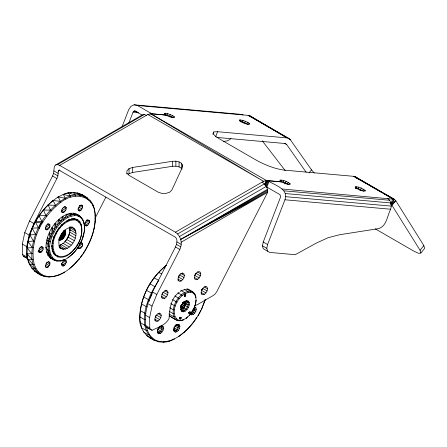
<?xml version="1.0" encoding="UTF-8"?>
<svg xmlns="http://www.w3.org/2000/svg" width="447" height="447" viewBox="0 0 447 447"><rect width="100%" height="100%" fill="white"/><g stroke="black" fill="none" stroke-linecap="round" stroke-linejoin="round"><path stroke-width="0.67" d="M79.27 216.326L79.281 215.638C75.269 213.247 70.687 215.935 66.48 214.269L65.038 217.94L62.569 216.404L61.222 220.986L58.445 219.773L57.652 224.824L55.137 223.327L54.495 229.261L51.964 227.791L51.897 234.099L49.354 232.658C53.998 220.784 71.939 204.134 82.695 219.153C88.417 233.189 79.572 249.582 67.966 257.74L71.805 254.673L75.688 250.733M66.251 262.54L66.273 261.104L65.675 260.249L64.636 260.154L63.44 260.847L61.803 263.68L61.803 265.065L62.401 265.92L63.401 266.01L64.636 265.317L66.251 262.54L63.452 260.886M89.394 222.455L89.417 221.019L88.813 220.164L87.813 220.075C85.908 220.835 84.695 222.958 84.947 224.981L85.545 225.836L86.578 225.931L87.78 225.238L89.394 222.455L86.031 220.472M41.945 274.626L38.688 272.083L36.09 268.613L34.212 264.317L33.078 264.495L31.955 259.377L27.071 253.913C26.68 231.367 39.286 209.067 58.188 196.993L65.379 198.244C76.258 191.048 92.825 196.199 94.501 210.034C97.329 225.333 91.601 240.944 83.304 253.633C74.677 265.831 61.088 279.124 44.862 276.576C34.335 273.76 26.613 264.238 27.066 253.203L27.787 259.349C34.101 263.121 34.458 271.48 40.962 275L41.945 274.626C49.231 278.587 57.97 276.045 64.664 272.067L64.1 272.391M95.122 222.042L95.222 215.471M58.618 239.603C62.848 240.397 66.474 234.245 64.647 230.596M174.296 116.79L172.648 117.667L167.659 115.242L167.72 113.599L164.34 113.298L164.53 114.013C167.379 116.024 170.933 117.801 174.486 117.505L174.296 116.79L172.793 115.7L167.72 113.599M249.448 123.501L247.806 124.378L242.816 121.958L242.877 120.31L239.497 120.008L239.687 120.724C242.531 122.735 246.09 124.512 249.638 124.216L249.448 123.501L247.951 122.417L242.877 120.31M280.241 180.811C283.085 182.829 286.644 184.605 290.192 184.309L290.002 183.594L288.36 184.471L283.364 182.046L283.432 180.404L280.046 180.102L280.71 181.845M355.393 187.528C358.237 189.539 361.796 191.316 365.35 191.02L365.16 190.305L363.512 191.182L358.522 188.763L358.583 187.114L355.203 186.812L355.862 188.556M59.792 238.106L62.563 234.91L63.452 231.239L65.698 231.658C66.095 235.457 63.016 240.944 58.708 240.128M169.547 316.074C173.743 318.448 178.627 322.846 183.6 319.694L180.717 320.426L178.157 320.108C167.295 312.28 180.895 288.684 193.132 292.953L194.858 294.78L195.859 297.456C195.842 292.83 191.16 290.712 187.667 288.857M64.055 259.875L64.714 259.5L61.038 260.567L57.652 260.584L54.702 259.551L53.713 259.925C43.057 255.282 45.337 241.184 49.354 232.658L50.757 236.592C44.085 250.393 51.735 269.323 68.497 257.438M84.567 226.78L84.254 231.462L82.142 238.961M168.463 341.29L174.274 338.938C159.02 348.777 137.626 334.691 139.827 316.862C140.302 296.881 150.784 277.475 166.452 265.261M56.283 255.416C46.27 243.492 61.328 217.41 76.66 220.12M33.106 259.288L31.955 259.377C30.295 235.049 44.437 210.358 65.379 198.244L63.301 194.395L57.624 197.317L58.188 196.993L60.898 202.284C42.471 216.27 28.915 240.844 34.212 264.317M126.903 173.911L126.903 170.782L129.021 168.664L132.686 167.441L172.486 161.283L175.883 161.183L179.057 161.887L181.465 163.272L182.683 165.105L182.505 167.066L171.844 190.048L169.726 192.165L166.055 193.383L161.82 193.383L158.154 192.165L129.021 175.341L126.903 173.224M59.423 247.778C69.827 254.729 82.756 232.552 71.833 226.78M142.688 299.747L142.604 300.546L142.722 299.652M262.188 182.085C265.322 184.348 268.323 188.204 267.636 192.299L216.75 291.701L215.258 293.886L213.426 295.411L197.099 304.837L194.931 305.418M60.513 245.202L60.826 245.023L58.982 245.766L63.597 243.101C68.028 239.19 71.023 232.848 69.542 226.914L69.961 230.54L69.961 230.222M71.805 218.896L67.76 220.416C87.523 211.85 83.371 241.592 74.213 249.281C63.15 263.937 47.086 257.271 53.215 239.128M65.005 234.027L63.301 232.77L63.385 232.133L65.569 234.133L63.088 233.652L63.385 232.133M179.264 292.349C170.598 298.227 169.748 309.089 169.039 318.532C165.887 324.952 158.042 327.31 152.086 330.277L146.208 327.148L145.431 325.438L145.292 315.062L147.706 303.591L152.477 291.952L175.498 246.979C176.571 244.112 178.264 239.553 175.408 237.195L59.144 170.201L58.361 170.653L57.903 175.917L56.898 178.504L33.877 223.478L29.105 235.116L26.691 246.593L26.831 256.964L27.608 258.673L23.272 256.17L22.495 254.46L22.35 244.084L24.764 232.613L29.536 220.974L52.562 176.001L53.562 173.408L54.355 166.418L55.607 164.977L142.386 114.873L144.264 114.51L146.482 115.281M150.55 329.651L149.773 327.942L149.628 317.571L152.041 306.094L156.819 294.456L179.839 249.482C182.745 243.649 181.013 235.759 175.408 232.183L59.697 165.384L57.484 164.613L55.607 164.977M60.261 201.318L53.098 200.524C38.9 212.269 29.178 229.574 27.172 247.94L31.648 253.656L32.804 253.667M83.304 253.633L83.081 253.622C89.439 243.984 93.982 232.993 95.116 221.444M54.702 259.551C44.979 251.393 50.947 236.351 56.864 227.596C62.049 220.203 71.101 213.001 80.589 216.566L80.717 217.577L82.751 220.086L84.058 223.433L84.567 227.467M196.06 300.166C195.831 305.832 193.165 311.151 189.478 315.37L189.126 315.515C192.724 311.397 195.4 306.318 195.954 300.825M77.074 245.319L77.331 244.045M166.418 290.449L164.826 290.88L163.239 292.288L162.082 294.31L161.646 296.389L162.071 297.981M157.556 330.249L157.763 329.243L157.45 331.59L157.858 333.11L158.97 333.753L160.49 333.345L162.01 331.998L163.121 330.07L163.529 328.081L163.121 326.567L162.01 325.924L160.49 326.332L158.607 327.774L158.042 328.752M154.83 320.521L156.461 321.46L158.048 321.035L159.64 319.622L160.808 317.605L161.233 315.526L160.808 313.934L159.177 312.995M161.613 297.713L163.239 298.652L164.826 298.227L166.418 296.814L167.586 294.796L168.011 292.718L167.586 291.126L165.954 290.187M177.973 280.442L179.599 281.381L181.191 280.951L182.784 279.543L183.946 277.526L184.376 275.441L183.946 273.849L182.32 272.91M176.856 324.712L174.973 326.154L176.856 324.712L178.37 324.304L179.482 324.947L179.89 326.461L179.482 328.45L178.37 330.378L176.856 331.724L175.336 332.132L174.224 331.49L173.816 329.97L174.023 328.126M173.816 329.97L174.224 327.981L175.336 326.059M179.744 318.599L180.107 317.672L180.828 317.253L181.096 318.242L180.471 319.018L179.845 318.962L179.744 317.767L180.471 317.348M185.723 295.623L185.46 294.634L184.376 295.149L184.734 296.501L185.723 295.623L184.376 295.149L184.734 296.501M194.797 275.413L194.372 277.492L194.797 279.084L195.965 279.761L197.557 279.33L199.144 277.922L200.312 275.905L200.737 273.821L200.312 272.229L199.144 271.558L197.557 271.983L195.965 273.396L194.797 275.413L199.144 277.922M189.003 313.258L189.366 312.324L190.087 311.905L190.45 312.419L190.087 313.353L189.098 313.621L189.003 312.419L189.724 312.006M190.584 314.213L191.696 314.856L193.216 314.448L194.736 313.101L195.847 311.179L196.255 309.19L195.847 307.67L194.736 307.028M201.116 293.802L202.742 294.741L204.335 294.316L205.922 292.902L207.09 290.885L207.514 288.801L207.09 287.209L205.464 286.27M387.756 198.429C391.231 200.759 391.969 205.475 390.65 209.224C387.264 215.661 386.834 225.824 378.855 228.579L339.402 234.776L328.031 237.743L316.314 243.09L295.243 254.701L269.703 252.421L263.244 248.688L262.473 245.8L263.244 242.011L280.766 196.501L279.878 194.579L266.211 186.734L268.384 181.141L266.334 180.527L263.529 181.309L175.408 232.183M267.585 251.197L266.809 248.303L267.585 244.515L284.94 199.781C288.891 189.388 275.67 185.438 269.033 181.471L268.384 181.141M65.217 241.57L68.531 236.117L69.76 232.379M53.383 238.53L54.612 235.323M52.545 242.006C54.316 234.273 58.646 227.115 64.893 222.187L60.591 226.026M148.963 301.518L149.376 300.188L143.593 296.847M173.648 339.295C186.131 333.026 195.345 321.734 201.508 309.419L205.218 299.412M201.508 309.419L205.363 299.473M185.097 301.244L182.884 302.949L185.097 301.244L186.98 300.652L188.489 301.172L189.327 302.697C189.712 306.586 187.198 311.028 183.214 311.855L181.705 311.336L180.867 309.81L180.851 307.072L181.577 304.91M183.214 311.855L182.884 310.777L180.571 309.441C184.024 308.726 186.203 304.876 185.868 301.502L188.187 302.837L189.327 302.697M62.859 232.054L61.569 234.938L59.719 237.497M65.038 234.725L65.463 233.557M79.873 243.917L81.902 239.592M49.31 227.858L49.908 226.316L49.908 224.93L49.31 224.081L48.27 223.986L47.075 224.679L46.035 225.97L45.438 228.898L46.035 229.747L47.075 229.842L49.31 227.858L45.935 225.908M42.532 250.666L43.13 249.124L43.13 247.739L42.532 246.889L41.493 246.794L39.258 248.778L38.66 251.706L39.258 252.555L40.264 252.644L41.493 251.957L42.532 250.666L39.157 248.716M65.675 210.587L66.273 207.659L65.675 206.805L64.675 206.715C62.759 207.469 61.569 209.593 61.803 211.621L62.401 212.476L63.44 212.565L65.675 210.587L62.301 208.637M45.438 265.306L47.075 262.467L48.27 261.78L49.31 261.869L49.908 262.724L49.908 264.104L48.27 266.937L47.075 267.63L46.035 267.541L45.438 266.686L45.438 265.306L48.27 266.937M78.164 208.62L79.801 205.782L81.002 205.095L82.036 205.184L82.639 206.039L82.639 207.419L81.002 210.252L79.801 210.945L78.767 210.855L78.164 210.001L78.164 208.62L81.002 210.252M121.942 127.104L128.736 109.599L130.96 106.319L134.134 104.81L239.843 114.253L243.123 114.924M128.797 123.126L133.077 112.102L134.424 110.906L135.815 111.029M81.002 248.046L78.186 246.42L78.164 247.789L78.767 248.644L79.801 248.739L82.036 246.755L82.639 245.213L82.639 243.827L82.036 242.972L81.002 242.883L79.801 243.576M149.946 114.242L150.432 112.996L137.413 105.481L134.134 104.81M212.928 134.396L213.889 131.91L217.583 131.703L287.181 137.922L288.98 138.475L290.36 139.755L311.503 169.838L314.213 173.039M215.655 136.67L217.583 131.703M264.646 184.879L266.334 180.527M264.741 184.885L266.429 180.538L281.739 181.901L266.92 180.633L265.233 184.98M265.714 185.818L267.641 180.851M266.865 187.064L269.033 181.471M284.907 184.008L286.097 181.337L290.002 183.594M360.058 190.724L361.254 188.053L365.16 190.305M390.84 203.849L392.768 198.876L353.717 176.33L284.113 170.111C274.609 168.754 265.552 165.161 257.126 160.646L219.522 138.933L214.94 135.821L212.962 133.357L213.889 131.91M61.731 236.1L63.597 238.022L60.809 237.217L63.061 233.479M150.147 298.384L152.198 293.573L146.415 290.232M420.89 253.008L420.079 250.275L391.768 204.989L394.276 199.273L355.51 176.883L353.717 176.33L394.276 199.273L395.74 200.591L423.834 245.599L424.65 248.331L420.89 253.008L418.632 253.32L413.833 251.136L375.201 228.83M55.177 234.072L58.998 227.936M169.687 115.952L170.391 114.533M244.839 122.668L245.543 121.249M61.557 237.145C58.998 237.368 62.39 231.496 63.474 233.826M95.082 218.237L105.894 197.116M78.895 245.744L79.549 244.526M158.495 281.007C147.504 296.467 134.905 326.997 154.723 340.636L155.696 340.251L159.763 341.558L164.306 341.776L169.184 340.893M200.737 310.419L198.01 315.822M162.01 294.21L163.121 292.282M155.232 317.018L156.064 315.571M178.37 276.933L179.482 275.006M157.858 329.601L158.97 327.679L160.49 326.332M194.736 275.313L195.847 273.385M185.857 305.374L184.555 306.273L181.672 304.608M201.513 290.293L202.625 288.371M59.697 165.384L147.823 114.505L150.997 113.7L150.432 112.996M63.122 238.044L63.826 236.977M183.214 302.826L181.705 305.089L180.867 307.581L180.851 307.072M179.431 335.954L178.901 336.261C186.025 331.255 192.037 324.762 196.697 317.42M71.296 216.069L69.603 213.359L72.693 214.722L73.777 213.152L76.174 214.705L76.823 214.219L77.823 214.968L78.041 216.035L80.717 217.577M390.963 203.949L394.276 199.273L282.046 188.986M75.789 250.259L78.761 246.409M69.671 268.591L69.196 268.859L74.141 264.473L79.588 258.305M80.365 257.265L82.695 254.142M309 172.95L311.503 169.838M420.079 250.275L423.834 245.599M391.768 204.989L395.74 200.591L391.98 205.268L390.784 204.581M128.172 174.52L129.021 173.671L132.686 172.453L172.486 166.295L175.883 166.189L179.057 166.893L181.465 168.284L182.074 169.201M230.892 138.481L229.641 139.727L226.987 140.9L223.589 141.436M38.984 215.75L41.884 221.477L42.856 222.075L40.113 224.634L39.448 228.311L38.414 227.83L32.19 228.177M187.611 316.878L186.092 318.247L189.478 315.37M171.514 116.84L172.793 115.7M246.666 123.556L247.951 122.417M287.22 183.644L288.505 182.505M180.23 291.494L181.191 290.639L184.404 289.779M185.097 294.729L184.471 295.512L184.471 296.344M362.372 190.355L363.657 189.221M166.429 265.384C150.935 277.716 140.565 296.964 139.827 316.862L144.454 319.532L145.61 319.532M64.402 222.466L68.385 220.058M60.898 202.284C75.252 190.713 95.228 195.842 95.222 216.18M57.484 164.613L144.264 114.51M58.361 170.653L59.568 169.955M58.25 171.229L60.004 170.218M60.043 237.966L61.289 239.285L60.535 240.235L59.065 238.53L60.043 237.966L62.301 238.542L62.625 239.033M177.621 233.971L264.4 183.868M179.498 236.502L266.278 186.399M267.535 189.293L180.75 239.396L267.636 192.299L181.191 242.207M182.94 320.069L186.595 317.962M58.987 274.989L59.647 274.614M267.742 190.104L180.75 239.396L267.747 191.238M52.623 200.787L53.098 200.524L55.953 206.184M87.835 199.25L87.696 198.228C80.868 192.467 71.341 190.567 63.256 194.574M53.992 276.57L54.741 276.168M163.401 267.613L163.837 267.379L164.993 268.049M184.086 332.272L184.522 332.037M60.261 260.975L61.038 260.567M179.906 320.834L180.717 320.426M163.49 342.19L164.306 341.776M42.856 222.075L40.962 223.036L35.291 221.818M71.805 254.673L72.213 254.466M184.516 301.58L186.98 300.652M50.081 276.693L49.243 277.106L47.365 276.341M47.762 205.095L55.221 205.29M74.141 264.473L74.526 264.289M238.782 114.756L239.843 114.253M185.097 296.4L184.376 295.149L185.46 294.634M190.087 311.905L189.003 312.419L189.098 313.621M162.01 325.924L159.763 326.746M180.828 317.253L179.744 317.767L179.845 318.962M178.37 324.304L176.129 325.125M73.973 219.186L74.973 218.773L71.045 219.304M57.652 260.584L56.758 260.992L49.947 257.578L52.489 258.874L47.84 254.991L50.394 256.299L46.924 252.639L49.528 254.779L50.645 254.566M159.763 341.558L158.869 341.966L157.713 341.301M61.155 225.344L61.524 225.182M45.778 276.173L44.862 276.576L41.839 275.061M70.861 215.001C61.138 218.41 54.54 227.372 50.757 236.592L51.841 236.966M178.157 320.108L177.219 320.499L169.167 315.677M158.517 272.363L161.758 273.888M189.399 327.288L189.299 327.383M78.862 222.008L79.879 221.606L78.806 221.908L76.722 220.069L74.09 219.181M76.722 220.069L77.711 219.695M49.528 254.779L46.494 251.527L49.053 252.862L45.963 247.359L48.477 246.493L49.634 246.548M186.148 301.066L187.461 301.518L188.489 301.172M155.696 340.251L152.198 337.887L151.164 338.228L146.538 335.552M78.041 216.035L79.281 215.638M75.699 196.16L75.342 195.082L68.296 192.813L63.301 194.395L70.453 196.149L70.9 197.205M40.962 275L34.592 271.156L37.643 272.407L38.688 272.083M176.118 318.761L175.068 319.085C168.301 309.123 180.499 287.678 192.975 291.919L193.132 292.953M43.18 210.124L50.399 210.062L51.215 210.867M78.812 259.349L79.108 259.26M52.327 257.511L51.265 257.818L47.84 254.991M182.784 273.178L181.191 273.603L179.599 275.017L178.437 277.034L178.012 279.118L178.437 280.705M185.689 289.433L186.975 289.092L188.567 290.008M205.922 286.538L204.335 286.963L202.742 288.376L201.58 290.394L201.15 292.478L201.58 294.07M185.46 296.082L184.376 295.149L185.723 294.785M159.64 313.258L158.048 313.688L156.461 315.096L155.293 317.113L154.869 319.197L155.293 320.79M195.847 307.67L194.495 308.033L194.808 309.19L193.652 312.174L192.495 313.196L191.338 313.509L190.489 313.017M190.349 312.062L189.003 312.419L189.366 313.772M181.096 317.404L179.744 317.767L180.107 319.113M158.607 327.774L158.97 327.679M160.082 325.952L161.769 326.925L163.121 326.567M177.006 324.656L178.135 325.304L179.482 324.947M157.484 331.752L158.607 332.4L159.763 332.093L160.926 331.065L162.082 328.081L161.769 326.925M173.849 330.132L174.973 330.78L176.129 330.473L177.286 329.445L178.442 326.461L178.135 325.304M152.198 337.887L149.376 334.529L148.292 334.803L143.66 332.132L143.593 331.188M37.643 272.407L31.603 268.083L34.995 268.882L36.09 268.613M64.821 230.814L65.374 230.691L65.698 231.658L63.882 230.781M174.738 316.487L173.615 316.688L168.899 313.967M149.376 334.529L147.303 330.266L146.18 330.467L141.548 327.796M80.225 224.601L81.354 224.411M153.98 277.822L158.869 280.448M165.094 115.013L167.659 115.242M240.246 121.729L242.816 121.958M70.213 192.914L71.542 192.763M29.765 234.664L29.815 235.027L35.587 234.39L36.671 234.759M28.077 241.106L28.094 241.592L33.486 241L34.609 241.24M33.307 247.599L27.172 247.94L27.172 247.331M146.04 325.226L144.889 325.327L140.263 322.656L139.827 316.191M49.734 250.856L48.583 250.94L45.963 247.359M41.884 221.477L35.442 221.947L38.414 227.83M27.071 253.913L31.648 253.656M39.207 215.761L45.912 215.504L46.812 216.214M174.129 313.453L172.972 313.498L169.435 311.453M184.376 295.149L185.818 295.149M196.255 309.19L194.808 309.19L193.685 308.542M190.45 312.419L189.003 312.419L189.724 313.677M181.191 317.767L179.744 317.767L180.471 319.018M179.89 326.461L178.442 326.461L175.632 324.84M163.529 328.081L162.082 328.081L159.266 326.461M27.787 259.349L31.955 259.377M63.39 232.401L65.765 232.831L65.128 231.714L63.759 230.764M137.413 105.481L248.13 115.371L249.823 115.874L288.98 138.475M133.631 111.281L137.106 111.594M133.077 112.102L138.637 112.599M216.789 137.419L285.013 143.509M284.041 190.835L389.75 200.273M285.292 193.534L391.002 202.977M285.611 196.674L391.315 206.117M284.94 199.781L390.65 209.224M150.997 113.7L166.033 115.097L150.712 113.728L266.429 180.538M146.04 313.347L144.889 313.235L140.263 310.559L140.252 310.006M33.078 264.495L29.312 264.116L34.995 268.882M174.336 309.888L173.19 309.743L169.653 307.698M54.059 254.097L57.523 256.058L58.551 256.198M189.327 304.927L188.187 304.77L185.868 303.435M72.777 227.322C63.267 226.551 55.154 240.603 60.58 248.448M62.496 234.826L65.122 235.491L63.088 233.652M48.477 246.493L46.281 242.676L48.846 244.062L46.935 239.849L49.215 241.631L50.343 241.844M61.848 236.094L64.452 236.815L62.563 234.91M134.424 110.906L142.347 115.175M358.522 188.763L356.84 188.416L356.371 186.662M283.364 182.046L281.688 181.705L281.213 179.951M147.303 306.843L146.18 306.608L141.548 303.932L141.52 303.502M86.249 220.058L89.417 221.019L87.165 219.717M63.742 260.333L66.273 261.104L64.022 259.802M175.336 306.05L170.709 303.664M150.097 337.966L152.466 338.725M59.065 238.53L61.289 239.285L61.58 239.788L62.301 238.542L60.993 237.133M180.867 309.81L180.851 309.006L181.577 310.324L182.884 310.777C186.338 310.062 188.517 306.212 188.187 302.837L187.461 301.518M358.583 187.114L361.254 188.053M283.432 180.404L286.097 181.337M195.847 311.179L192.808 309.732M190.349 312.894L189.003 312.419L190.087 313.353M181.096 318.242L179.744 317.767L180.828 318.7M179.482 328.45L174.76 326.031M163.121 330.07L158.394 327.651M38.364 250.84L41.493 251.957L38.682 250.337M61.507 264.205L64.636 265.317L61.261 263.372M149.907 283.828L154.723 286.572M23.272 256.17L27.524 258.36M146.208 327.148L152.086 330.277M80.197 196.16L79.918 195.082L73.045 192.277L75.342 195.082M85.26 197.222L87.696 198.228M59.2 239.251L60.284 239.709M188.489 307.419L185.142 305.597M84.282 197.2L84.075 196.138L77.432 192.808L79.918 195.082M38.213 273.246L40.632 274.458M52.712 259.171L55.238 260.456L49.947 257.578M54.048 232.144L53.037 231.607L51.964 227.791M65.189 232.809L63.435 231.529L65.765 232.831M177.062 302.228L172.525 299.641M181.32 305.994L184.209 307.67M185.46 304.094L183.164 302.731M248.13 115.371L287.181 137.922L249.823 115.874L251.007 116.89M286.6 144.426L284.812 143.392L286.6 144.426L306.15 172.24M147.823 114.505L263.529 181.309L150.622 113.722M263.244 242.011L267.585 244.515M262.473 245.8L266.809 248.303M53.914 170.922L58.25 173.43M176.856 241.905L181.191 244.408M53.562 173.408L57.903 175.917M176.504 244.386L180.845 246.895M52.562 176.001L56.898 178.504M175.498 246.979L179.839 249.482M197.485 271.944L200.737 273.821M80.952 205.061L82.639 206.039M79.264 205.469L82.639 207.419M195.97 273.396L200.312 275.905M78.661 207.017L82.036 208.961M78.113 209.973L79.801 210.945M194.3 277.453L197.557 279.33M180.577 273.251L184.376 275.441M204.262 286.924L207.514 288.801M64.586 206.682L66.273 207.659M63.463 207.419L66.273 209.04M183.946 277.526L179.61 275.017L178.442 277.039L182.784 279.543M207.09 290.885L202.748 288.382L201.586 290.399L205.922 292.902M85.438 221.997L88.813 223.947M61.261 209.928L64.636 211.878M84.964 223.612L87.78 225.238M74.928 219.119C93.227 227.489 70.95 266.082 54.551 254.41M61.189 211.269L63.44 212.565M84.891 224.953L86.578 225.931M177.94 279.073L181.191 280.951M201.077 292.433L204.335 294.316M61.278 211.822L62.401 212.476M72.861 218.639L74.599 219.645M78.733 222.03L79.89 222.701M71.157 219.064L72.313 219.734M68.721 219.717L69.877 220.382M186.991 288.991L190.528 291.036L190.808 292.114M193.612 293.159L194.791 293.841L194.858 294.78M66.206 220.913L67.363 221.583M184.103 289.209L187.639 291.254L188.064 292.321M70.553 226.746L75.185 229.423M180.979 290.516L184.516 292.562L185.097 293.562M69.458 227.495L75.822 231.166M61.261 224.774L62.418 225.444M69.676 229.596L76.04 233.273M177.861 292.813L181.398 294.858L182.13 295.746M69.458 231.954L75.822 235.625M58.976 227.327L60.133 227.992M68.821 234.44L75.185 238.117M174.967 295.931L179.387 298.708M183.896 301.379L186.203 302.714L186.019 303.234L183.711 301.904M164.759 290.835L168.011 292.718M47.661 223.634L49.908 224.93M80.952 242.855L82.639 243.827M63.301 232.77L65.044 233.77M183.141 302.664L186.019 304.329M183.13 302.848L185.46 304.189M183.097 302.943L186.008 304.625M182.465 302.697L185.952 304.709M47.097 224.69L49.908 226.316M79.823 243.587L82.639 245.213M64.659 235.077L62.915 234.072L64.586 235.29M67.788 236.938L74.152 240.615M163.244 292.293L167.586 294.796M181.963 304.111L184.846 305.776M61.485 234.887L62.614 235.541M79.225 245.129L82.036 246.755M191.964 311.196L194.736 313.101M162.082 294.31L166.418 296.814M66.413 239.318L72.777 242.995M45.46 227.523L48.27 229.149M181.337 305.899L184.214 307.558M55.126 233.278L56.283 233.943M181.281 306.089L186.98 309.682M180.644 305.843L184.142 307.86M180.582 305.921L184.069 307.938M181.085 306.318L183.985 307.994L180.527 305.955M191.366 312.548L192.495 313.196L193.216 314.448M45.387 228.864L47.075 229.842M78.113 247.761L79.801 248.739M180.633 307.229L182.94 308.564M161.574 296.35L164.826 298.227M180.851 307.983L182.583 308.983M182.203 308.927L184.516 310.263L185.097 311.263M29.536 220.974L33.877 223.478M152.477 291.952L156.819 294.456M64.765 241.464L71.129 245.135M53.679 236.497L54.841 237.161M62.932 243.263L69.296 246.94M60.999 244.626L67.363 248.303M59.071 245.492L65.435 249.169M58.97 246.811L63.597 249.482M51.964 242.939L53.12 243.604M51.746 245.967L52.902 246.632M24.764 232.613L29.105 235.116M147.706 303.591L152.041 306.094M51.964 248.739L53.12 249.404M52.617 251.175L53.774 251.84M53.679 253.198L54.841 253.862M157.975 313.643L161.233 315.526M40.884 246.442L43.13 247.739M39.755 247.174L43.13 249.124M160.808 317.605L156.467 315.101L155.305 317.119L159.64 319.622M62.301 262.082L65.675 264.026M173.911 327.495L178.37 330.378M173.877 329.171L176.129 330.473L176.856 331.724M154.796 319.158L158.048 321.035M22.35 244.084L26.691 246.593M145.292 315.062L149.628 317.571M48.22 261.746L49.908 262.724M46.533 262.154L49.908 264.104M45.935 263.702L49.31 265.647M157.551 329.115L162.01 331.998M157.517 330.791L159.763 332.093L160.49 333.345M45.387 266.658L47.075 267.63M22.495 254.46L26.831 256.964M145.431 325.438L149.773 327.942M64.038 236.368L62.295 235.357L63.966 236.519M61.725 265.032L63.401 266.01M38.029 251.348L40.264 252.644M63.239 237.547L61.49 236.53L63.172 237.642M250.002 116.03L271.96 128.937M273.151 129.636L274.335 130.334M276.117 131.379L277.302 132.077M278.492 132.776L279.677 133.474M281.459 134.519L282.644 135.218M283.834 135.916L285.018 136.614M381.928 192.456L355.51 176.883L356.89 178.163M383.733 193.517L390.337 197.406M58.73 219.471L61.222 220.986M84.075 196.138L81.332 194.384L84.176 196.602M70.274 213.169L72.693 214.722M80.695 217.248L81.639 217.862M54.076 253.991L55.149 254.689L55.277 255.701M64.15 230.842L65.038 231.451M88.495 199.725L90.691 201.295L90.775 202.262M63.452 231.239L65.195 232.518M56.864 227.596L55.948 226.914L55.137 223.327M76.823 214.219L77.8 215.063M60.161 223.545L59.35 222.729L58.445 219.773M64.809 229.987L65.374 230.691M262.227 140.766L285.214 170.575M52.042 246.291L52.042 245.643L52.333 249.337L53.389 252.41L55.149 254.689M63.776 220.175L63.088 219.248L62.569 216.404M28.094 241.592L32.162 247.476M68.296 192.813L70.453 196.149M29.815 235.027L33.486 241M73.777 213.152L74.85 215.521M67.547 217.639L66.48 214.269M32.285 228.423L35.587 234.39M65.379 198.244L65.921 199.261M49.215 241.631L47.432 237.703L49.986 239.111L49.354 232.658M43.482 210.034L45.912 215.504M355.203 186.812L355.952 188.533M280.046 180.102L280.8 181.817M239.497 120.008L239.994 121.154M164.34 113.298L164.842 114.443M48.147 204.91L50.399 210.062M59.345 239.793L59.557 240.352L59.406 239.815M27.775 258.545L29.273 263.222M240.665 119.857L241.134 121.612M165.507 113.147L165.977 114.901M191.338 313.509L191.696 314.856M174.123 327.617L174.224 327.981M174.973 330.78L175.336 332.132M173.816 329.137L174.224 331.49M158.607 332.4L158.97 333.753M157.45 330.758L157.858 333.11M146.515 327.115L147.303 330.266M140.252 321.885L141.52 326.93M204.257 302.49L204.329 302.803M53.769 237.206L53.836 237.513M57.523 256.058L57.747 257.126M92.473 234.357L92.529 234.72M181.577 310.324L181.705 311.336M83.103 236.441L83.153 236.821M195.423 304.1L195.456 304.524M82.695 219.153L82.751 220.086M195.847 296.663L196.065 300.792M53.389 252.41L53.444 253.326M92.976 205.268L93.021 206.162M94.194 227.791L94.216 228.277M84.042 222.612L84.058 223.433M94.501 210.034L94.518 210.839M52.333 249.337L52.344 250.13M69.888 228.467L69.894 228.842M182.683 165.105L182.683 166.357M181.465 163.272L181.465 168.284M179.057 161.887L179.057 166.893M175.883 161.183L175.883 166.189M172.486 161.283L172.486 166.295M132.686 167.441L132.686 172.453M129.021 168.664L129.021 173.671M290.36 139.755L289.164 139.062L290.36 139.755M185.874 304.787L182.398 302.781L185.879 304.781M185.784 304.837L182.331 302.842L185.784 304.832M183.89 308.022L181.013 306.357L183.89 308.017"/></g></svg>
